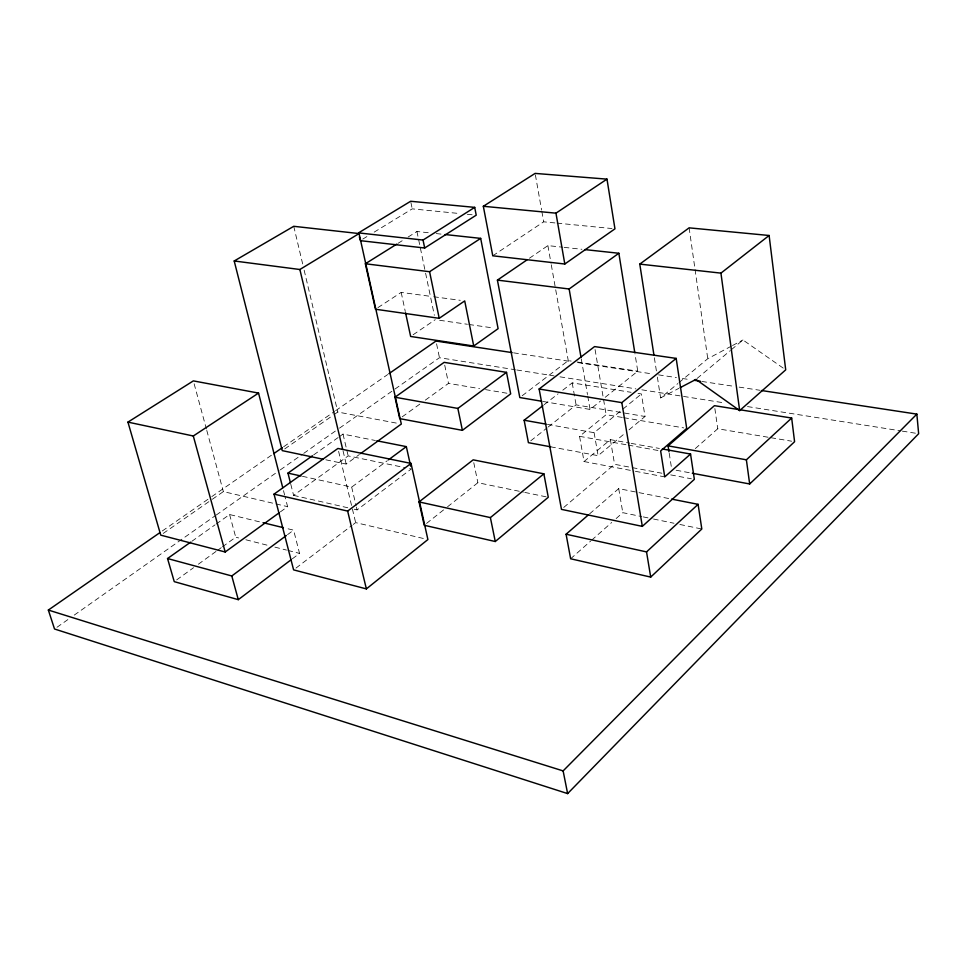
<?xml version="1.0" encoding="UTF-8"?>
<svg xmlns="http://www.w3.org/2000/svg" width="967" height="967" viewBox="0 0 967 967"><rect width="100%" height="100%" fill="white"/><g stroke="black" fill="none" stroke-linecap="round" stroke-linejoin="round"><path stroke-width="0.73" stroke-dasharray="4.83 3.63" d="M570.639 558.769L590.619 541.109M591.719 540.13L611.7 522.482M616.136 518.554L622.796 512.667L641.822 516.608M695.297 448.591L717.744 428.756L769.466 437.471M589.604 513.852L618.711 488.625L670.167 498.815M563.737 507.445L614.577 464.293L630.822 467.363M697.086 378.448L730.351 350.562M731.487 349.595L742.958 339.985L785.712 369.853M550.658 446.814L598.102 455.675L624.416 433.7M628.997 429.868L645.025 416.499L641.411 393.968L636.987 393.255M622.252 417.43L606.14 414.686L579.559 436.322L584.032 461.549L610.382 439.647L629.686 443.116M657.367 377.094L660.606 397.896L677.855 383.561M679.003 382.594L707.759 358.697L731.233 346.222M547.467 424.38L594.113 432.696L621.793 410.02M622.953 409.077L641.411 393.968M543.236 401.51L590.063 409.44L600.531 401.039M605.185 397.316L637.761 371.183L634.92 353.499M426.544 523.413L446.379 507.687M447.552 506.768L477.879 482.714L523.352 492.118M530.75 440.819L547.032 427.922M548.192 427.003L576.09 404.883L645.025 416.499M544.07 404.75L558.128 393.811M562.818 390.172L572.198 382.884L631.1 392.312M295.999 568.064L352.073 525.335M353.269 524.428L355.651 522.615L425.009 538.861M522.18 395.745L568.258 360.631L571.219 361.09M292.336 558.829L299.54 553.378L293.605 530.158L284.878 528.03M354.212 509.234L357.101 509.899L411.289 468.959L406.877 468.04M287.55 534.654L293.605 530.158M302.441 476.308L351.674 487.126L387.32 460.703M280.394 511.881L287.598 506.66L284.987 496.458M325.855 459.808L346.186 464.075L359.373 454.502M176.671 579.898L193.545 567.702M198.368 564.22L216.451 551.142M217.648 550.271L221.262 547.66M222.47 546.79L235.73 537.205L238.631 537.942M290.789 484.249L293.605 495.37L348.18 455.904L405.415 467.738M402.163 416.874L420.464 403.65M425.335 400.133L448.507 383.379L479.584 388.613M191.877 541.278L214.988 524.888M216.209 524.029L229.59 514.529L261.598 522.349M313.646 454.913L338.112 437.555M339.332 436.697L343.007 434.086L375.401 440.505M56.993 627.269L69.334 618.566M74.266 615.085L214.916 515.967M216.149 515.097L279.076 470.748M280.309 469.877L302.514 454.224M303.747 453.354L338.293 429.01M339.526 428.139L393.811 389.882M395.044 389.012L439.465 357.717L515.363 369.757M162.287 530.98L210.588 497.461M211.821 496.603L272.513 454.49M283.657 446.754L334.425 411.519M335.67 410.661L387.682 374.555M163.205 533.433L211.096 500.132M212.317 499.286L223.365 491.599L274.459 503.577M284.733 448.918L332.841 415.459M334.074 414.601L337.773 412.027L398.368 423.473M529.433 258.237L547.902 245.618L562.685 247.201M413.102 334.775L435.259 319.666M492.771 255.796L543.684 221.818L555.566 222.99M377.904 307.627L401.184 292.409L432.213 296.567M398.066 243.309L403.106 240.154M408.134 237.012L416.934 231.5L430.279 232.938M362.77 239.103L367.847 235.996M374.181 232.128L412.232 208.86L459.845 213.562M732.527 345.521L742.958 339.985M660.606 397.896L678.931 388.311M467.291 214.287L473.238 214.879M557.052 223.135L611.978 228.55M436.214 233.579L442.137 234.219M564.16 247.371L581.904 249.281M433.687 296.76L460.292 300.326M439.647 320.295L467.412 324.271M468.874 324.477L493.714 328.043M577.13 361.984L637.761 371.183M513.634 352.846L570.385 361.465M577.855 362.601L652.52 373.951M658.491 374.858L676.417 377.577M682.388 378.496L689.858 379.62M701.8 381.445L733.167 386.208M739.139 387.114L760.038 390.293M516.849 369.986L554.055 375.885M560.002 376.828L635.899 388.867M641.846 389.81L682.037 396.192M683.524 396.422L725.19 403.034M747.515 406.575L900.797 430.883M902.284 431.125L918.65 433.712M485.507 389.616L507.711 393.364M770.941 437.713L791.635 441.206M623.715 417.684L683.766 427.91M631.173 443.382L659.373 448.446M579.559 436.322L626.737 444.844M628.212 445.11L659.18 450.695M676.151 470.24L690.849 472.984M632.297 467.641L661.851 473.214M670.711 474.894L691.393 478.798M584.032 461.549L633.929 471.026M635.392 471.304L664.74 476.888M524.815 492.421L548.277 497.268M643.285 516.91L652.06 518.723M653.523 519.025L674.011 523.256M679.861 524.465L701.812 529.009M293.605 495.37L348.434 507.917M275.921 503.916L287.598 506.66M245.884 539.779L269.092 545.666M274.894 547.129L286.486 550.078M287.936 550.441L299.54 553.378M194.137 383.802L206.382 428.961M206.781 430.412L223.365 491.599M229.59 514.529L235.73 537.205M283.5 490.644L284.612 495.007M343.055 450.912L346.186 464.075M351.674 487.126L356.086 505.62M356.424 507.046L357.101 509.899M338.607 451.371L355.651 522.615M293.75 226.302L302.756 264.317M304.146 270.168L337.773 412.027M343.007 434.086L348.18 455.904M401.184 292.409L405.282 311.495M436.564 343.817L439.465 357.717M410.915 202.526L412.232 208.86M416.934 231.5L425.299 271.739M425.601 273.178L434.352 315.302M444.723 365.163L448.507 383.379M473.77 462.697L477.879 482.714M535.38 174.87L541.605 210.081M541.871 211.555L543.684 221.818M547.902 245.618L551.033 263.314M551.287 264.789L568.258 360.631M572.198 382.884L576.09 404.883M581.288 358.878L587.489 394.572M587.743 396.059L590.063 409.44M594.113 432.696L598.102 455.675M595.068 349.546L606.14 414.686M610.382 439.647L614.577 464.293M618.711 488.625L622.796 512.667M654.357 357.766L656.436 371.147M669.212 453.221L671.509 467.943M689.12 227.849L694.838 267.992M695.055 269.479L707.759 358.697M714.867 408.558L717.744 428.756"/><path stroke-width="1.45" d="M159.809 532.696L48.35 610.056L54.527 628.997L567.629 793.593L918.65 433.712L916.849 414.118L761.537 390.523M567.629 793.593L563.12 770.904L916.849 414.118M588.48 514.819L566.082 534.231L570.639 558.769L650.706 577.094L701.812 529.009L698.101 504.339L671.642 499.105M692.324 473.262L749.667 483.971L794.584 441.701L791.671 418.046L714.456 405.669L668.064 445.86L668.983 451.758M566.082 534.231L646.536 551.903L698.101 504.339M668.064 445.86L746.379 459.808L791.671 418.046M690.547 454.043L664.74 476.888L660.642 450.96L686.703 428.417L676.175 358.394L594.572 346.585L539.139 389.012L561.476 509.367L642.318 526.374L694.354 479.354L690.547 454.043L662.347 448.978M680.236 387.622L695.938 379.415L739.67 410.588L785.712 369.853L769.116 235.489L689.12 227.849L639.779 264.112L653.897 354.792M495.273 541.52L548.277 497.268L543.865 473.83L473.177 459.845L419.037 501.921L424.211 525.262L495.273 541.52L490.39 517.599L543.865 473.83M539.139 389.012L621.829 402.635L676.175 358.394M366.372 588.903L427.897 539.55L411.023 463.411L337.918 448.458L274.036 494.137L293.605 569.877L366.372 588.903L347.649 511.084L274.036 494.137M639.779 264.112L720.935 273.129L769.116 235.489M550.658 446.814L528.417 442.668L524.138 420.234L542.898 405.657M190.656 542.149L167.545 558.539L174.253 581.65L238.293 599.661L291.14 559.736M462.395 430.339L510.673 393.859L506.527 372.355L444.131 362.359L394.983 397.232L399.734 418.638L462.395 430.339L457.862 408.425L506.527 372.355M347.649 511.084L411.023 463.411M167.545 558.539L231.79 575.969L286.329 535.549M388.504 459.821L406.333 446.621L410.661 466.167M282.751 487.731L258.552 393.085L193.352 380.889L127.934 422.12L160.752 535.15L225.19 551.988L279.197 512.764M360.57 453.632L401.317 424.029L359.071 233.567L293.75 226.302L234.207 260.981L282.267 450.634L322.942 459.192M541.774 401.257L519.811 397.546L497.413 280.116L569.14 288.988L618.856 253.257L634.69 352.024M405.596 312.957L410.637 336.456L473.721 346.017L498.102 328.659L480.684 238.378L445.11 234.534M290.438 482.859L287.973 473.129L312.426 455.771M564.801 264.015L614.952 228.841L606.986 179.137L535.114 173.407L483.331 206.285L492.771 255.796L564.801 264.015L555.965 213.163L606.986 179.137M273.746 453.632L282.412 447.612M388.915 373.697L435.984 341.037L512.147 352.617M497.413 280.116L526.967 259.918M396.808 244.095L365.357 263.761L375.45 309.235L439.223 318.312L464.716 300.918L473.721 346.017M127.934 422.12L193.303 435.996L258.552 393.085M365.357 263.761L429.59 271.715L480.684 238.378M360.232 240.65L424.694 248.011L476.211 215.17L474.712 207.373L410.649 201.269L358.515 232.89L423.038 240.058L474.712 207.373M234.207 260.981L299.867 269.503L359.071 233.567M483.331 206.285L555.965 213.163M584.854 249.595L618.856 253.257M694.33 380.309L700.313 381.216M394.983 397.232L457.862 408.425M524.138 420.234L546.004 424.126M376.876 440.795L406.333 446.621M287.973 473.129L301.003 475.994M419.037 501.921L490.39 517.599M263.048 522.7L283.416 527.68M48.35 610.056L563.12 770.904M193.303 435.996L225.19 551.988M231.79 575.969L238.293 599.661M299.867 269.503L342.705 449.45M359.373 236.77L359.942 239.357M423.038 240.058L424.694 248.011M429.59 271.715L439.223 318.312M569.14 288.988L581.022 357.391M621.829 402.635L642.318 526.374M646.536 551.903L650.706 577.094M720.935 273.129L739.67 410.588M746.379 459.808L749.667 483.971"/></g></svg>
